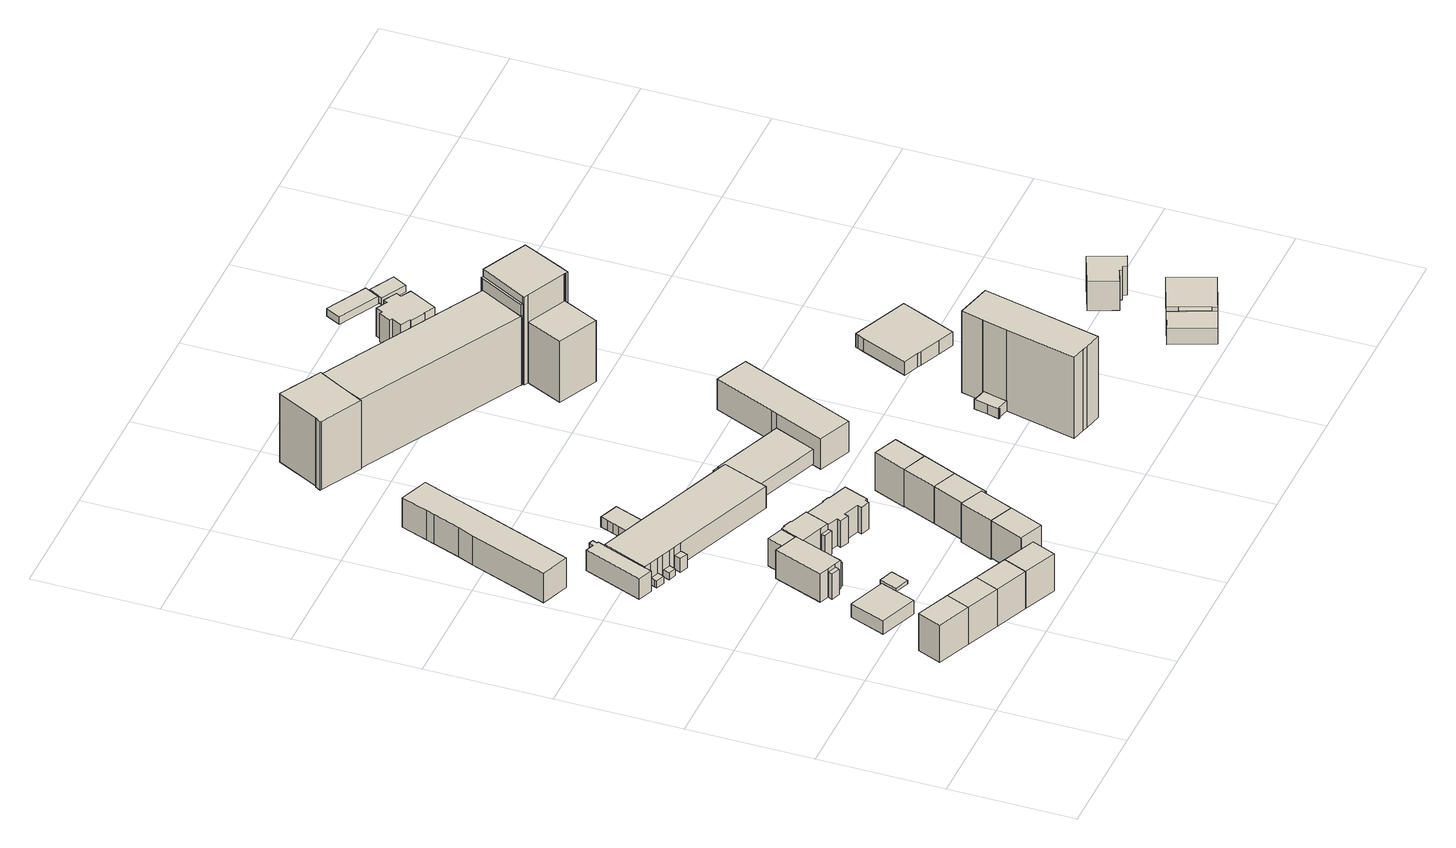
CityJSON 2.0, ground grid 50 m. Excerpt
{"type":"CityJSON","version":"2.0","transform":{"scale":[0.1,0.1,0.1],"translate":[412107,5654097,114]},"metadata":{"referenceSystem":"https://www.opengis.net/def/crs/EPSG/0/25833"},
"CityObjects":{
"building1":{"type":"Building","attributes":{"Dachtyp_tdc":"tdcPolyFlatRoof","Gemeindeschluessel":14612000,"Dachneigung":0,"QualitaetDacherkennung":70,"Geometrietyp2DReferenz":"3000","measuredHeight":16.59,"function":"31001_9998","roofType":"1000"},"geometry":[{"type":"Solid","lod":"1","boundaries":[[[[0,1,2,3]],[[4,5,6,7]],[[3,5,4,0]],[[2,6,5,3]],[[1,7,6,2]],[[0,4,7,1]]]]}]},
"building2":{"type":"Building","attributes":{"Dachtyp_tdc":"tdcPolyFlatRoof","Gemeindeschluessel":14612000,"Dachneigung":0,"QualitaetDacherkennung":74,"Geometrietyp2DReferenz":"3000","measuredHeight":16.56,"function":"31001_9998","roofType":"1000"},"geometry":[{"type":"Solid","lod":"1","boundaries":[[[[8,0,3,9]],[[10,11,12,13]],[[9,11,10,8]],[[3,12,11,9]],[[0,13,12,3]],[[8,10,13,0]]]]}]},
"building3":{"type":"Building","attributes":{"Dachtyp_tdc":"tdcPolyFlatRoof","Gemeindeschluessel":14612000,"Dachneigung":0,"QualitaetDacherkennung":67,"Geometrietyp2DReferenz":"3000","measuredHeight":6.05,"function":"31001_9998","roofType":"1000"},"geometry":[{"type":"Solid","lod":"1","boundaries":[[[[14,15,16,17]],[[18,19,20,21]],[[17,19,18,14]],[[16,20,19,17]],[[15,21,20,16]],[[14,18,21,15]]]]}]},
"building4":{"type":"Building","attributes":{"Dachtyp_tdc":"tdcPolyFlatRoof","Gemeindeschluessel":14612000,"Dachneigung":0,"QualitaetDacherkennung":74,"Geometrietyp2DReferenz":"3000","measuredHeight":16.57,"function":"31001_9998","roofType":"1000"},"geometry":[{"type":"Solid","lod":"1","boundaries":[[[[22,8,9,23]],[[24,25,11,10]],[[23,25,24,22]],[[9,11,25,23]],[[8,10,11,9]],[[22,24,10,8]]]]}]},
"building5":{"type":"Building","attributes":{"Dachtyp_tdc":"tdcPolyFlatRoof","Gemeindeschluessel":14612000,"Dachneigung":0,"QualitaetDacherkennung":69,"Geometrietyp2DReferenz":"3000","measuredHeight":16.56,"function":"31001_9998","roofType":"1000"},"geometry":[{"type":"Solid","lod":"1","boundaries":[[[[23,26,27,22]],[[25,24,28,29]],[[22,24,25,23]],[[27,28,24,22]],[[26,29,28,27]],[[23,25,29,26]]]]}]},
"building6":{"type":"Building","attributes":{"Dachtyp_tdc":"tdcFreeFormRoof","Gemeindeschluessel":14612000,"Dachneigung":37.18,"QualitaetDacherkennung":25,"Geometrietyp2DReferenz":"3000","measuredHeight":2.61,"function":"31001_9998","roofType":"5000"},"geometry":[{"type":"Solid","lod":"1","boundaries":[[[[30,31,32,33]],[[34,35,36,37]],[[33,35,34,30]],[[32,36,35,33]],[[31,37,36,32]],[[30,34,37,31]]]]}]},
"building7":{"type":"Building","attributes":{"Gemeindeschluessel":14612000,"Geometrietyp2DReferenz":"3000","function":"31001_9998","roofType":"9999"},"children":["building7-1","building7-2","building7-3","building7-4","building7-5","building7-6"]},
"building7-1":{"type":"BuildingPart","attributes":{"Dachtyp_tdc":"tdcGableRoof","Dachneigung":36.67,"QualitaetDacherkennung":81,"Geometrietyp2DReferenz":"3000","measuredHeight":14.68,"roofType":"3100"},"parents":["building7"],"geometry":[{"type":"Solid","lod":"1","boundaries":[[[[38,39,40,41,42,43,44,45,46,47,48]],[[49,50,51,52,53,54,55,56,57,58,59]],[[48,50,49,38]],[[47,51,50,48]],[[46,52,51,47]],[[45,53,52,46]],[[44,54,53,45]],[[43,55,54,44]],[[42,56,55,43]],[[41,57,56,42]],[[40,58,57,41]],[[39,59,58,40]],[[38,49,59,39]]]]}]},
"building7-2":{"type":"BuildingPart","attributes":{"Dachtyp_tdc":"tdcHipRoof","Dachneigung":36.7,"QualitaetDacherkennung":78,"Geometrietyp2DReferenz":"3000","measuredHeight":14.65,"roofType":"3200"},"parents":["building7"],"geometry":[{"type":"Solid","lod":"1","boundaries":[[[[60,61,62,63,64,65,66,38,67,68]],[[69,70,71,49,72,73,74,75,76,77]],[[68,70,69,60]],[[67,71,70,68]],[[38,49,71,67]],[[66,72,49,38]],[[65,73,72,66]],[[64,74,73,65]],[[63,75,74,64]],[[62,76,75,63]],[[61,77,76,62]],[[60,69,77,61]]]]}]},
"building7-3":{"type":"BuildingPart","attributes":{"Dachtyp_tdc":"tdcFreeFormRoof","Dachneigung":18.73,"QualitaetDacherkennung":13,"Geometrietyp2DReferenz":"3000","measuredHeight":10.46,"roofType":"5000"},"parents":["building7"],"geometry":[{"type":"Solid","lod":"1","boundaries":[[[[78,79,80,81]],[[82,83,73,72]],[[81,83,82,78]],[[80,73,83,81]],[[79,72,73,80]],[[78,82,72,79]]]]}]},
"building7-4":{"type":"BuildingPart","attributes":{"Dachtyp_tdc":"tdcPolyFlatRoof","Dachneigung":32.18,"QualitaetDacherkennung":21,"Geometrietyp2DReferenz":"3000","measuredHeight":10.76,"roofType":"2100"},"parents":["building7"],"geometry":[{"type":"Solid","lod":"1","boundaries":[[[[84,85,86,87]],[[88,59,58,89]],[[87,59,88,84]],[[86,58,59,87]],[[85,89,58,86]],[[84,88,89,85]]]]}]},
"building7-5":{"type":"BuildingPart","attributes":{"Dachtyp_tdc":"tdcHipAndGableRoof","Dachneigung":36.81,"QualitaetDacherkennung":39,"Geometrietyp2DReferenz":"3000","measuredHeight":13.72,"roofType":"5000"},"parents":["building7"],"geometry":[{"type":"Solid","lod":"1","boundaries":[[[[90,91,92,93]],[[71,70,94,51]],[[93,70,71,90]],[[92,94,70,93]],[[91,51,94,92]],[[90,71,51,91]]]]}]},
"building7-6":{"type":"BuildingPart","attributes":{"Dachtyp_tdc":"tdcGableRoof","Dachneigung":33.22,"QualitaetDacherkennung":39,"Geometrietyp2DReferenz":"3000","measuredHeight":12.03,"roofType":"3100"},"parents":["building7"],"geometry":[{"type":"Solid","lod":"1","boundaries":[[[[95,96,97,98]],[[75,99,100,76]],[[98,99,75,95]],[[97,100,99,98]],[[96,76,100,97]],[[95,75,76,96]]]]}]},
"building8":{"type":"Building","attributes":{"Dachtyp_tdc":"tdcPolyFlatRoof","Gemeindeschluessel":14612000,"Dachneigung":0,"QualitaetDacherkennung":90,"Geometrietyp2DReferenz":"3000","measuredHeight":13.1,"function":"31001_9998","roofType":"1000"},"geometry":[{"type":"Solid","lod":"1","boundaries":[[[[101,102,103,104,105,106,107,108]],[[109,110,111,112,113,114,115,116]],[[108,110,109,101]],[[107,111,110,108]],[[106,112,111,107]],[[105,113,112,106]],[[104,114,113,105]],[[103,115,114,104]],[[102,116,115,103]],[[101,109,116,102]]]]}]},
"building9":{"type":"Building","attributes":{"Dachtyp_tdc":"tdcPolyFlatRoof","Gemeindeschluessel":14612000,"Dachneigung":0,"QualitaetDacherkennung":72,"Geometrietyp2DReferenz":"3000","measuredHeight":16.68,"function":"31001_9998","roofType":"1000"},"geometry":[{"type":"Solid","lod":"1","boundaries":[[[[117,118,119,120,121]],[[122,123,124,125,126]],[[121,123,122,117]],[[120,124,123,121]],[[119,125,124,120]],[[118,126,125,119]],[[117,122,126,118]]]]}]},
"building10":{"type":"Building","attributes":{"Dachtyp_tdc":"tdcPolyFlatRoof","Gemeindeschluessel":14612000,"Dachneigung":0,"QualitaetDacherkennung":74,"Geometrietyp2DReferenz":"3000","measuredHeight":17.38,"function":"31001_9998","roofType":"1000"},"geometry":[{"type":"Solid","lod":"1","boundaries":[[[[127,128,129,130,131,132]],[[133,134,135,136,137,138]],[[132,134,133,127]],[[131,135,134,132]],[[130,136,135,131]],[[129,137,136,130]],[[128,138,137,129]],[[127,133,138,128]]]]}]},
"building11":{"type":"Building","attributes":{"Dachtyp_tdc":"tdcFreeFormRoof","Gemeindeschluessel":14612000,"Dachneigung":36.87,"QualitaetDacherkennung":71,"Geometrietyp2DReferenz":"3000","measuredHeight":14.58,"function":"31001_9998","roofType":"5000"},"geometry":[{"type":"Solid","lod":"1","boundaries":[[[[139,140,141,142,143,144,145,146,147,148,149,150,151,152,153,154]],[[155,156,157,158,159,160,161,162,163,164,165,166,167,168,169,170]],[[154,156,155,139]],[[153,157,156,154]],[[152,158,157,153]],[[151,159,158,152]],[[150,160,159,151]],[[149,161,160,150]],[[148,162,161,149]],[[147,163,162,148]],[[146,164,163,147]],[[145,165,164,146]],[[144,166,165,145]],[[143,167,166,144]],[[142,168,167,143]],[[141,169,168,142]],[[140,170,169,141]],[[139,155,170,140]]]]}]},
"building12":{"type":"Building","attributes":{"Dachtyp_tdc":"tdcPolyFlatRoof","Gemeindeschluessel":14612000,"Dachneigung":0,"QualitaetDacherkennung":73,"Geometrietyp2DReferenz":"3000","measuredHeight":16.55,"function":"31001_9998","roofType":"1000"},"geometry":[{"type":"Solid","lod":"1","boundaries":[[[[171,172,173,174,175,176]],[[177,178,179,180,181,182]],[[176,178,177,171]],[[175,179,178,176]],[[174,180,179,175]],[[173,181,180,174]],[[172,182,181,173]],[[171,177,182,172]]]]}]},
"building13":{"type":"Building","attributes":{"Gemeindeschluessel":14612000,"Geometrietyp2DReferenz":"3000","function":"31001_9998","roofType":"9999"},"children":["building13-1","building13-2","building13-3","building13-4","building13-5","building13-6","building13-7","building13-8","building13-9"]},
"building13-1":{"type":"BuildingPart","attributes":{"Dachtyp_tdc":"tdcPolyFlatRoof","Dachneigung":0,"QualitaetDacherkennung":36,"Geometrietyp2DReferenz":"3000","measuredHeight":9.64,"roofType":"1000"},"parents":["building13"],"geometry":[{"type":"Solid","lod":"1","boundaries":[[[[183,184,185,186,187,188,189,190,191,192,193,194,195,196,197,198,199,200,201,202]],[[203,204,205,206,207,208,209,210,211,212,213,214,215,216,217,218,219,220,221,222]],[[202,204,203,183]],[[201,205,204,202]],[[200,206,205,201]],[[199,207,206,200]],[[198,208,207,199]],[[197,209,208,198]],[[196,210,209,197]],[[195,211,210,196]],[[194,212,211,195]],[[193,213,212,194]],[[192,214,213,193]],[[215,214,192,191]],[[190,216,215,191]],[[189,217,216,190]],[[188,218,217,189]],[[187,219,218,188]],[[186,220,219,187]],[[185,221,220,186]],[[184,222,221,185]],[[183,203,222,184]]]]}]},
"building13-2":{"type":"BuildingPart","attributes":{"Dachtyp_tdc":"tdcFreeFormRoof","Dachneigung":34.7,"QualitaetDacherkennung":18,"Geometrietyp2DReferenz":"3000","measuredHeight":4.42,"roofType":"5000"},"parents":["building13"],"geometry":[{"type":"Solid","lod":"1","boundaries":[[[[223,224,225,226]],[[216,227,228,217]],[[226,227,216,223]],[[225,228,227,226]],[[224,217,228,225]],[[223,216,217,224]]]]}]},
"building13-3":{"type":"BuildingPart","attributes":{"Dachtyp_tdc":"tdcPolyFlatRoof","Dachneigung":0,"QualitaetDacherkennung":58,"Geometrietyp2DReferenz":"3000","measuredHeight":4.53,"roofType":"1000"},"parents":["building13"],"geometry":[{"type":"Solid","lod":"1","boundaries":[[[[229,230,231,232,233,234,235,236,237,238]],[[239,240,228,227,241,242,243,244,245,246]],[[238,240,239,229]],[[237,228,240,238]],[[236,227,228,237]],[[235,241,227,236]],[[234,242,241,235]],[[233,243,242,234]],[[232,244,243,233]],[[231,245,244,232]],[[230,246,245,231]],[[229,239,246,230]]]]}]},
"building13-4":{"type":"BuildingPart","attributes":{"Dachtyp_tdc":"tdcPolyFlatRoof","Dachneigung":0,"QualitaetDacherkennung":27,"Geometrietyp2DReferenz":"3000","measuredHeight":9.14,"roofType":"1000"},"parents":["building13"],"geometry":[{"type":"Solid","lod":"1","boundaries":[[[[247,248,249,250,251,252,253,254,255,256,257]],[[258,259,260,261,262,263,215,213,264,265,266]],[[257,259,258,247]],[[256,260,259,257]],[[255,261,260,256]],[[254,262,261,255]],[[253,263,262,254]],[[252,215,263,253]],[[251,213,215,252]],[[250,264,213,251]],[[249,265,264,250]],[[248,266,265,249]],[[247,258,266,248]]]]}]},
"building13-5":{"type":"BuildingPart","attributes":{"Dachtyp_tdc":"tdcPolyFlatRoof","Dachneigung":0,"QualitaetDacherkennung":0,"Geometrietyp2DReferenz":"3000","measuredHeight":3.08,"roofType":"9999"},"parents":["building13"],"geometry":[{"type":"Solid","lod":"1","boundaries":[[[[267,268,269,270,271]],[[272,273,212,211,274]],[[271,273,272,267]],[[270,212,273,271]],[[269,211,212,270]],[[268,274,211,269]],[[267,272,274,268]]]]}]},
"building13-6":{"type":"BuildingPart","attributes":{"Dachtyp_tdc":"tdcPolyFlatRoof","Dachneigung":0,"QualitaetDacherkennung":58,"Geometrietyp2DReferenz":"3000","measuredHeight":6.61,"roofType":"1000"},"parents":["building13"],"geometry":[{"type":"Solid","lod":"1","boundaries":[[[[275,276,277,278,279,280]],[[281,204,282,283,284,285]],[[280,204,281,275]],[[279,282,204,280]],[[278,283,282,279]],[[277,284,283,278]],[[276,285,284,277]],[[275,281,285,276]]]]}]},
"building13-7":{"type":"BuildingPart","attributes":{"Dachtyp_tdc":"tdcPolyFlatRoof","Dachneigung":3.42,"QualitaetDacherkennung":49,"Geometrietyp2DReferenz":"3000","measuredHeight":6.54,"roofType":"2100"},"parents":["building13"],"geometry":[{"type":"Solid","lod":"1","boundaries":[[[[286,287,288,289]],[[222,290,282,203]],[[289,290,222,286]],[[288,282,290,289]],[[287,203,282,288]],[[286,222,203,287]]]]}]},
"building13-8":{"type":"BuildingPart","attributes":{"Dachtyp_tdc":"tdcFreeFormRoof","Dachneigung":47.57,"QualitaetDacherkennung":3,"Geometrietyp2DReferenz":"3000","measuredHeight":6.9,"roofType":"5000"},"parents":["building13"],"geometry":[{"type":"Solid","lod":"1","boundaries":[[[[291,292,293,294]],[[295,296,207,206]],[[294,295,206,291]],[[293,296,295,294]],[[292,207,296,293]],[[291,206,207,292]]]]}]},
"building13-9":{"type":"BuildingPart","attributes":{"Dachtyp_tdc":"tdcPolyFlatRoof","Dachneigung":0,"QualitaetDacherkennung":36,"Geometrietyp2DReferenz":"3000","measuredHeight":3.02,"roofType":"1000"},"parents":["building13"],"geometry":[{"type":"Solid","lod":"1","boundaries":[[[[297,298,299,300]],[[301,210,209,302]],[[300,210,301,297]],[[299,209,210,300]],[[298,302,209,299]],[[297,301,302,298]]]]}]},
"building14":{"type":"Building","attributes":{"Dachtyp_tdc":"tdcPolyFlatRoof","Gemeindeschluessel":14612000,"Dachneigung":0,"QualitaetDacherkennung":74,"Geometrietyp2DReferenz":"3000","measuredHeight":16.56,"function":"31001_9998","roofType":"1000"},"geometry":[{"type":"Solid","lod":"1","boundaries":[[[[303,304,171,176]],[[305,178,177,306]],[[176,178,305,303]],[[171,177,178,176]],[[304,306,177,171]],[[303,305,306,304]]]]}]},
"building15":{"type":"Building","attributes":{"Dachtyp_tdc":"tdcPolyFlatRoof","Gemeindeschluessel":14612000,"Dachneigung":0,"QualitaetDacherkennung":69,"Geometrietyp2DReferenz":"3000","measuredHeight":16.82,"function":"31001_9998","roofType":"1000"},"geometry":[{"type":"Solid","lod":"1","boundaries":[[[[303,307,308,304]],[[309,310,311,312]],[[304,310,309,303]],[[308,311,310,304]],[[307,312,311,308]],[[303,309,312,307]]]]}]},
"building16":{"type":"Building","attributes":{"Dachtyp_tdc":"tdcFreeFormRoof","Gemeindeschluessel":14612000,"Dachneigung":36.65,"QualitaetDacherkennung":84,"Geometrietyp2DReferenz":"3000","measuredHeight":16.32,"function":"31001_9998","roofType":"5000"},"geometry":[{"type":"Solid","lod":"1","boundaries":[[[[313,314,315,316,317,318,319]],[[320,321,322,323,324,325,326]],[[319,321,320,313]],[[318,322,321,319]],[[317,323,322,318]],[[316,324,323,317]],[[315,325,324,316]],[[314,326,325,315]],[[313,320,326,314]]]]}]},
"building17":{"type":"Building","attributes":{"name":"Berufliches Schulzentrum für Elektrotechnik","Gemeindeschluessel":14612000,"Geometrietyp2DReferenz":"3000","function":"31001_3021","roofType":"9999"},"children":["building17-1","building17-2","building17-3","building17-4","building17-5","building17-6"]},
"building17-1":{"type":"BuildingPart","attributes":{"Dachtyp_tdc":"tdcTentRoof","Dachneigung":26.96,"QualitaetDacherkennung":53,"Geometrietyp2DReferenz":"3000","measuredHeight":41.91,"roofType":"3500"},"parents":["building17"],"geometry":[{"type":"Solid","lod":"1","boundaries":[[[[327,328,329,330,331,332,333,334,335,336,337]],[[338,339,340,341,342,343,344,345,346,347,348]],[[337,338,348,327]],[[336,339,338,337]],[[335,340,339,336]],[[334,341,340,335]],[[333,342,341,334]],[[332,343,342,333]],[[331,344,343,332]],[[330,345,344,331]],[[329,346,345,330]],[[328,347,346,329]],[[327,348,347,328]]]]}]},
"building17-2":{"type":"BuildingPart","attributes":{"Dachtyp_tdc":"tdcGableRoof","Dachneigung":34.35,"QualitaetDacherkennung":51,"Geometrietyp2DReferenz":"3000","measuredHeight":30.37,"roofType":"3100"},"parents":["building17"],"geometry":[{"type":"Solid","lod":"1","boundaries":[[[[349,350,351,352,353]],[[354,355,356,339,338]],[[353,355,354,349]],[[352,356,355,353]],[[351,339,356,352]],[[350,338,339,351]],[[349,354,338,350]]]]}]},
"building17-3":{"type":"BuildingPart","attributes":{"Dachtyp_tdc":"tdcPolyFlatRoof","Dachneigung":0,"QualitaetDacherkennung":0,"Geometrietyp2DReferenz":"3000","measuredHeight":3.19,"roofType":"9999"},"parents":["building17"],"geometry":[{"type":"Solid","lod":"1","boundaries":[[[[357,358,359,360]],[[354,338,348,361]],[[360,338,354,357]],[[359,348,338,360]],[[358,361,348,359]],[[357,354,361,358]]]]}]},
"building17-4":{"type":"BuildingPart","attributes":{"Dachtyp_tdc":"tdcGableRoof","Dachneigung":34.82,"QualitaetDacherkennung":72,"Geometrietyp2DReferenz":"3000","measuredHeight":34.27,"roofType":"3100"},"parents":["building17"],"geometry":[{"type":"Solid","lod":"1","boundaries":[[[[362,363,364,365,366,367,368,369]],[[370,371,341,372,373,374,375,376]],[[369,371,370,362]],[[368,341,371,369]],[[367,372,341,368]],[[366,373,372,367]],[[365,374,373,366]],[[364,375,374,365]],[[363,376,375,364]],[[362,370,376,363]]]]}]},
"building17-5":{"type":"BuildingPart","attributes":{"Dachtyp_tdc":"tdcHipAndGableRoof","Dachneigung":32,"QualitaetDacherkennung":40,"Geometrietyp2DReferenz":"3000","measuredHeight":34.06,"roofType":"5000"},"parents":["building17"],"geometry":[{"type":"Solid","lod":"1","boundaries":[[[[377,378,379,380,381,382,383,384,385,386,387]],[[374,373,388,389,390,391,392,393,394,395,375]],[[387,373,374,377]],[[386,388,373,387]],[[385,389,388,386]],[[384,390,389,385]],[[383,391,390,384]],[[382,392,391,383]],[[381,393,392,382]],[[380,394,393,381]],[[379,395,394,380]],[[378,375,395,379]],[[377,374,375,378]]]]}]},
"building17-6":{"type":"BuildingPart","attributes":{"Dachtyp_tdc":"tdcPolyFlatRoof","Dachneigung":5.58,"QualitaetDacherkennung":30,"Geometrietyp2DReferenz":"3000","measuredHeight":35.95,"roofType":"2100"},"parents":["building17"],"geometry":[{"type":"Solid","lod":"1","boundaries":[[[[396,397,398,399,400]],[[401,342,341,371,376]],[[400,342,401,396]],[[399,341,342,400]],[[398,371,341,399]],[[397,376,371,398]],[[396,401,376,397]]]]}]},
"building18":{"type":"Building","attributes":{"Gemeindeschluessel":14612000,"Geometrietyp2DReferenz":"3000","function":"31001_9998","roofType":"9999"},"children":["building18-1","building18-2"]},
"building18-1":{"type":"BuildingPart","attributes":{"Dachtyp_tdc":"tdcGableRoof","Dachneigung":10.21,"QualitaetDacherkennung":27,"Geometrietyp2DReferenz":"3000","measuredHeight":4.88,"roofType":"3100"},"parents":["building18"],"geometry":[{"type":"MultiSurface","lod":"1","boundaries":[[[402,403,404,405,406,407,408,409,410,411,412,413,411]],[[414,415,416,417,415,418,419,420,421,422,423,424,425]],[[411,415,414,402]],[[412,417,416,413]],[[415,411,410,418]],[[409,419,418,410]],[[408,420,419,409]],[[407,421,420,408]],[[406,422,421,407]],[[405,423,422,406]],[[404,424,423,405]],[[403,425,424,404]],[[402,414,425,403]]]}]},
"building18-2":{"type":"BuildingPart","attributes":{"Dachtyp_tdc":"tdcPolyFlatRoof","Dachneigung":0,"QualitaetDacherkennung":46,"Geometrietyp2DReferenz":"3000","measuredHeight":36.15,"roofType":"1000"},"parents":["building18"],"geometry":[{"type":"Solid","lod":"1","boundaries":[[[[426,427,428,429,430,431,432,433,434]],[[435,436,437,438,419,417,416,439,440]],[[434,436,435,426]],[[433,437,436,434]],[[432,438,437,433]],[[431,419,438,432]],[[430,417,419,431]],[[429,416,417,430]],[[428,439,416,429]],[[427,440,439,428]],[[426,435,440,427]]]]}]},
"building19":{"type":"Building","attributes":{"Dachtyp_tdc":"tdcFreeFormRoof","Gemeindeschluessel":14612000,"Dachneigung":20.91,"QualitaetDacherkennung":86,"Geometrietyp2DReferenz":"3000","measuredHeight":13.77,"function":"31001_9998","roofType":"5000"},"geometry":[{"type":"Solid","lod":"1","boundaries":[[[[441,442,443,444,445,446,447,448,449,450,451,452,453,454,455,456]],[[457,458,459,460,461,462,463,464,465,466,467,468,469,470,471,472]],[[456,458,457,441]],[[455,459,458,456]],[[454,460,459,455]],[[453,461,460,454]],[[452,462,461,453]],[[451,463,462,452]],[[450,464,463,451]],[[449,465,464,450]],[[448,466,465,449]],[[447,467,466,448]],[[446,468,467,447]],[[445,469,468,446]],[[444,470,469,445]],[[443,471,470,444]],[[442,472,471,443]],[[441,457,472,442]]]]}]},
"building20":{"type":"Building","attributes":{"Dachtyp_tdc":"tdcPolyFlatRoof","Gemeindeschluessel":14612000,"Dachneigung":0,"QualitaetDacherkennung":30,"Geometrietyp2DReferenz":"3000","measuredHeight":6.04,"function":"31001_2000","roofType":"1000"},"geometry":[{"type":"Solid","lod":"1","boundaries":[[[[473,474,475,476,477,478,479,480,481,482,483,484]],[[485,486,487,488,489,490,491,492,493,494,495,496]],[[484,486,485,473]],[[483,487,486,484]],[[482,488,487,483]],[[481,489,488,482]],[[480,490,489,481]],[[479,491,490,480]],[[478,492,491,479]],[[477,493,492,478]],[[476,494,493,477]],[[475,495,494,476]],[[474,496,495,475]],[[473,485,496,474]]]]}]},
"building21":{"type":"Building","attributes":{"Dachtyp_tdc":"tdcPolyFlatRoof","Gemeindeschluessel":14612000,"Dachneigung":26.59,"QualitaetDacherkennung":63,"Geometrietyp2DReferenz":"3000","measuredHeight":5.04,"function":"31001_9998","roofType":"2100"},"geometry":[{"type":"Solid","lod":"1","boundaries":[[[[497,498,499,500]],[[501,502,503,504]],[[500,502,501,497]],[[499,503,502,500]],[[498,504,503,499]],[[497,501,504,498]]]]}]},
"building22":{"type":"Building","attributes":{"Gemeindeschluessel":14612000,"Geometrietyp2DReferenz":"3000","function":"31001_9998","roofType":"9999"},"children":["building22-1","building22-2","building22-3"]},
"building22-1":{"type":"BuildingPart","attributes":{"Dachtyp_tdc":"tdcPolyFlatRoof","Dachneigung":0,"QualitaetDacherkennung":82,"Geometrietyp2DReferenz":"3000","measuredHeight":7,"roofType":"1000"},"parents":["building22"],"geometry":[{"type":"Solid","lod":"1","boundaries":[[[[505,506,507,508,509,510,511]],[[512,513,514,515,516,517,518]],[[511,513,512,505]],[[510,514,513,511]],[[509,515,514,510]],[[508,516,515,509]],[[507,517,516,508]],[[506,518,517,507]],[[505,512,518,506]]]]}]},
"building22-2":{"type":"BuildingPart","attributes":{"Dachtyp_tdc":"tdcPolyFlatRoof","Dachneigung":0,"QualitaetDacherkennung":72,"Geometrietyp2DReferenz":"3000","measuredHeight":7.02,"roofType":"1000"},"parents":["building22"],"geometry":[{"type":"Solid","lod":"1","boundaries":[[[[519,520,521,522]],[[514,523,524,516]],[[522,523,514,519]],[[521,524,523,522]],[[520,516,524,521]],[[519,514,516,520]]]]}]},
"building22-3":{"type":"BuildingPart","attributes":{"Dachtyp_tdc":"tdcPolyFlatRoof","Dachneigung":0,"QualitaetDacherkennung":82,"Geometrietyp2DReferenz":"3000","measuredHeight":7.01,"roofType":"1000"},"parents":["building22"],"geometry":[{"type":"Solid","lod":"1","boundaries":[[[[525,526,527,522,521,528]],[[529,530,524,523,531,532]],[[528,530,529,525]],[[521,524,530,528]],[[522,523,524,521]],[[527,531,523,522]],[[526,532,531,527]],[[525,529,532,526]]]]}]},
"building23":{"type":"Building","attributes":{"Dachtyp_tdc":"tdcPolyFlatRoof","Gemeindeschluessel":14612000,"Dachneigung":0,"QualitaetDacherkennung":36,"Geometrietyp2DReferenz":"3000","measuredHeight":3,"function":"31001_9998","roofType":"1000"},"geometry":[{"type":"Solid","lod":"1","boundaries":[[[[533,534,535,536]],[[537,538,539,540]],[[536,538,537,533]],[[535,539,538,536]],[[534,540,539,535]],[[533,537,540,534]]]]}]},
"building24":{"type":"Building","attributes":{"Dachtyp_tdc":"tdcFreeFormRoof","Gemeindeschluessel":14612000,"Dachneigung":30.45,"QualitaetDacherkennung":5,"Geometrietyp2DReferenz":"3000","measuredHeight":14.71,"function":"31001_9998","roofType":"5000"},"geometry":[{"type":"Solid","lod":"1","boundaries":[[[[541,542,543,544,545,546,547,548]],[[549,550,551,552,553,554,555,556]],[[548,550,549,541]],[[547,551,550,548]],[[546,552,551,547]],[[545,553,552,546]],[[544,554,553,545]],[[543,555,554,544]],[[542,556,555,543]],[[541,549,556,542]]]]}]}
},
"vertices":[
[271,289,250],[135,347,250],[95,252,250],[231,194,250],[271,289,84],[231,194,84],[95,252,84],[135,347,84],
[408,231,250],[367,136,250],[408,231,85],[367,136,85],[231,194,85],[271,289,85],
[278,659,109],[223,515,109],[376,457,109],[430,601,109],[278,659,49],[430,601,49],[376,457,49],[223,515,49],
[542,174,250],[502,79,250],[542,174,85],[502,79,85],
[637,21,250],[678,117,250],[678,117,85],[637,21,85],
[552,609,72],[493,630,72],[467,560,72],[525,538,72],[552,609,57],[525,538,57],[467,560,57],[493,630,57],
[497,925,167],[584,891,167],[620,878,167],[639,927,167],[658,976,167],[584,1004,167],[586,1007,167],[552,1020,167],[551,1017,167],[535,1023,167],[516,974,167],[497,925,41],[516,974,41],[535,1023,41],[551,1017,41],[552,1020,41],[586,1007,41],[584,1004,41],[658,976,41],[639,927,41],[620,878,41],[584,891,41],
[408,997,167],[332,797,167],[370,782,167],[406,769,167],[433,758,167],[435,765,167],[449,800,167],[510,957,167],[442,983,167],[408,997,41],[442,983,41],[510,957,41],[449,800,41],[435,765,41],[433,758,41],[406,769,41],[370,782,41],[332,797,41],
[465,793,144],[449,800,144],[435,765,144],[451,759,144],[465,793,41],[451,759,41],
[578,875,143],[614,861,143],[620,878,143],[584,891,143],[578,875,41],[614,861,41],
[510,957,163],[535,1023,163],[468,1049,163],[442,983,163],[468,1049,41],
[406,769,154],[370,782,154],[363,764,154],[398,750,154],[398,750,41],[363,764,41],
[116,1685,152],[357,2315,152],[242,2359,152],[202,2250,152],[190,2217,152],[149,2107,152],[121,2043,152],[2,1728,152],[116,1685,21],[2,1728,21],[121,2043,21],[149,2107,21],[190,2217,21],[202,2250,21],[242,2359,21],[357,2315,21],
[699,170,238],[700,170,238],[794,130,238],[853,267,238],[758,307,238],[699,170,71],[758,307,71],[853,267,71],[794,130,71],[700,170,71],
[911,403,237],[831,438,237],[816,444,237],[758,307,237],[853,267,237],[910,399,237],[911,403,64],[910,399,64],[853,267,64],[758,307,64],[816,444,64],[831,438,64],
[620,878,161],[666,860,161],[660,844,161],[696,830,161],[702,846,161],[768,821,161],[762,804,161],[799,790,161],[805,806,161],[815,803,161],[853,901,161],[772,932,161],[774,935,161],[744,946,161],[743,943,161],[658,976,161],[620,878,42],[658,976,42],[743,943,42],[744,946,42],[774,935,42],[772,932,42],[853,901,42],[815,803,42],[805,806,42],[799,790,42],[762,804,42],[768,821,42],[702,846,42],[696,830,42],[660,844,42],[666,860,42],
[889,576,226],[831,438,226],[911,403,226],[910,399,226],[927,392,226],[987,535,226],[889,576,61],[987,535,61],[927,392,61],[910,399,61],[911,403,61],[831,438,61],
[868,1365,128],[847,1374,128],[705,1429,128],[681,1438,128],[595,1471,128],[543,1491,128],[497,1509,128],[428,1536,128],[270,1597,128],[198,1414,128],[198,1415,128],[225,1404,128],[260,1391,128],[286,1381,128],[317,1368,128],[317,1369,128],[341,1359,128],[374,1346,128],[797,1182,128],[815,1229,128],[868,1365,32],[815,1229,32],[797,1182,32],[374,1346,32],[341,1359,32],[317,1369,32],[317,1368,32],[286,1381,32],[260,1391,32],[225,1404,32],[198,1415,32],[198,1414,32],[270,1597,32],[428,1536,32],[497,1509,32],[543,1491,32],[595,1471,32],[681,1438,32],[705,1429,32],[847,1374,32],
[428,1536,71],[497,1509,71],[506,1534,71],[438,1561,71],[438,1561,32],[506,1534,32],
[559,1662,77],[482,1692,77],[481,1689,77],[471,1661,77],[461,1637,77],[452,1612,77],[432,1563,77],[438,1561,77],[506,1534,77],[509,1533,77],[559,1662,32],[509,1533,32],[432,1563,32],[452,1612,32],[461,1637,32],[471,1661,32],[481,1689,32],[482,1692,32],
[222,1649,123],[128,1410,123],[188,1387,123],[191,1396,123],[198,1415,123],[270,1597,123],[281,1626,123],[275,1628,123],[282,1647,123],[264,1654,123],[257,1635,123],[222,1649,32],[257,1635,32],[264,1654,32],[282,1647,32],[275,1628,32],[281,1626,32],[191,1396,32],[188,1387,32],[128,1410,32],
[214,1376,63],[249,1363,63],[260,1391,63],[225,1404,63],[218,1385,63],[214,1376,32],[218,1385,32],[249,1363,32],
[1101,1118,98],[1172,1285,98],[1150,1294,98],[1143,1296,98],[881,1399,98],[815,1229,98],[1101,1118,32],[881,1399,32],[1143,1296,32],[1150,1294,32],[1172,1285,32],
[847,1374,96],[868,1365,96],[881,1399,96],[860,1407,96],[860,1407,32],
[374,1346,93],[341,1359,93],[331,1331,93],[364,1318,93],[364,1318,32],[331,1331,32],
[275,1353,62],[306,1341,62],[317,1368,62],[286,1381,62],[275,1353,32],[306,1341,32],
[1045,671,226],[946,712,226],[1045,671,61],[946,712,61],
[1100,803,226],[1002,844,226],[1045,671,58],[946,712,58],[1002,844,58],[1100,803,58],
[1086,1083,164],[1219,1027,164],[1420,1498,164],[1362,1523,164],[1287,1555,164],[1181,1306,164],[1172,1285,164],[1086,1083,28],[1172,1285,28],[1181,1306,28],[1287,1555,28],[1362,1523,28],[1420,1498,28],[1219,1027,28],
[1382,2173,402],[1388,2170,402],[1395,2167,402],[1410,2198,402],[1476,2335,402],[1490,2365,402],[1303,2454,402],[1201,2264,402],[1198,2258,402],[1216,2250,402],[1379,2174,402],[1379,2174,11],[1216,2250,11],[1198,2258,11],[1201,2264,11],[1303,2454,11],[1490,2365,11],[1476,2335,11],[1410,2198,11],[1395,2167,11],[1388,2170,11],[1382,2173,11],
[1312,2032,283],[1379,2174,283],[1216,2250,283],[1147,2103,283],[1309,2026,283],[1312,2032,11],[1309,2026,11],[1147,2103,11],
[1312,2032,43],[1315,2030,43],[1382,2173,43],[1379,2174,43],[1315,2030,11],
[1241,2358,317],[1291,2451,317],[626,2809,317],[576,2717,317],[528,2628,317],[1198,2265,317],[1201,2264,317],[1193,2268,317],[1241,2358,11],[1193,2268,11],[1198,2265,11],[528,2628,11],[576,2717,11],[626,2809,11],[1291,2451,11],
[576,2717,316],[626,2809,316],[631,2818,316],[461,2910,316],[460,2907,316],[371,2734,316],[367,2737,316],[355,2715,316],[360,2712,316],[525,2623,316],[528,2628,316],[525,2623,11],[360,2712,11],[355,2715,11],[367,2737,11],[371,2734,11],[460,2907,11],[461,2910,11],[631,2818,11],
[1295,2459,370],[1291,2451,370],[1193,2268,370],[1201,2264,370],[1303,2454,370],[1295,2459,11],
[1582,681,103],[1583,685,103],[1579,686,103],[1566,629,103],[1554,582,103],[1558,581,103],[1559,585,103],[1608,573,103],[1619,617,103],[1632,669,103],[1633,673,103],[1632,673,103],[1582,681,59],[1632,669,59],[1632,673,59],[1633,673,59],[1619,617,59],[1608,573,59],[1559,585,59],[1558,581,59],[1554,582,59],[1566,629,59],[1579,686,59],[1583,685,59],
[1687,254,421],[1800,727,421],[1654,762,421],[1632,673,421],[1633,673,421],[1608,573,421],[1540,289,421],[1596,276,421],[1619,270,421],[1687,254,59],[1619,270,59],[1596,276,59],[1540,289,59],[1654,762,59],[1800,727,59],
[1268,2715,128],[1324,2685,128],[1326,2689,128],[1371,2665,128],[1430,2779,128],[1389,2802,128],[1400,2822,128],[1346,2850,128],[1338,2834,128],[1292,2858,128],[1277,2830,128],[1266,2836,128],[1240,2788,128],[1251,2782,128],[1229,2742,128],[1270,2720,128],[1268,2715,3],[1270,2720,3],[1229,2742,3],[1251,2782,3],[1240,2788,3],[1266,2836,3],[1277,2830,3],[1292,2858,3],[1338,2834,3],[1346,2850,3],[1400,2822,3],[1389,2802,3],[1430,2779,3],[1371,2665,3],[1326,2689,3],[1324,2685,3],
[1770,963,104],[1857,926,104],[1922,898,104],[1972,1015,104],[1977,1027,104],[1993,1063,104],[2018,1122,104],[1790,1218,104],[1785,1207,104],[1774,1181,104],[1695,995,104],[1757,969,104],[1770,963,44],[1757,969,44],[1695,995,44],[1774,1181,44],[1785,1207,44],[1790,1218,44],[2018,1122,44],[1993,1063,44],[1977,1027,44],[1972,1015,44],[1922,898,44],[1857,926,44],
[1307,3006,39],[1469,2919,39],[1501,2978,39],[1339,3065,39],[1307,3006,5],[1339,3065,5],[1501,2978,5],[1469,2919,5],
[2175,179,134],[2241,8,134],[2336,45,134],[2329,65,134],[2287,173,134],[2286,175,134],[2270,216,134],[2175,179,64],[2270,216,64],[2286,175,64],[2287,173,64],[2329,65,64],[2336,45,64],[2241,8,64],
[2286,175,135],[2329,65,135],[2352,74,135],[2309,184,135],[2309,184,64],[2352,74,64],
[2523,118,135],[2457,289,135],[2293,225,135],[2360,55,135],[2523,118,64],[2360,55,64],[2293,225,64],[2457,289,64],
[1603,2911,35],[1502,2964,35],[1471,2905,35],[1572,2852,35],[1603,2911,5],[1572,2852,5],[1471,2905,5],[1502,2964,5],
[2463,439,187],[2409,574,187],[2270,518,187],[2313,411,187],[2371,434,187],[2375,424,187],[2401,434,187],[2408,417,187],[2463,439,57],[2408,417,57],[2401,434,57],[2375,424,57],[2371,434,57],[2313,411,57],[2270,518,57],[2409,574,57]
]}
